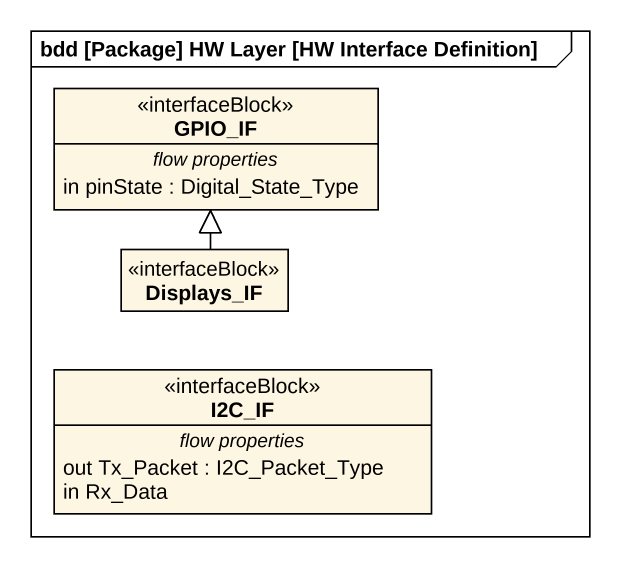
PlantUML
@startuml
mainframe bdd [Package] HW Layer [HW Interface Definition]
hide circle
hide empty members
class GPIO_IF <<interfaceBlock>> {
  -- flow properties --
  in pinState : Digital_State_Type
}
class Displays_IF <<interfaceBlock>>
class I2C_IF <<interfaceBlock>> {
  -- flow properties --
  out Tx_Packet : I2C_Packet_Type
  in Rx_Data
}
Displays_IF -up-|> GPIO_IF
@enduml
